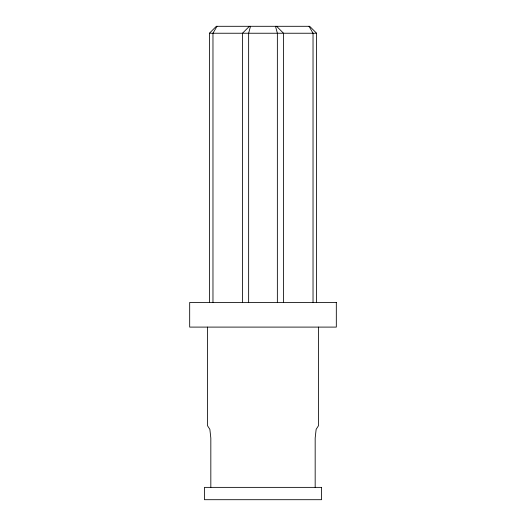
<?xml version="1.0" encoding="UTF-8"?>
<svg xmlns="http://www.w3.org/2000/svg" width="526" height="526" viewBox="0 0 526 526"><rect width="100%" height="100%" fill="white"/><g stroke="black" fill="none" stroke-linecap="round" stroke-linejoin="round"><path stroke-width="0.79" d="M250.501 26.3L248.64 33.237L248.64 302.443M216.975 26.3L212.971 33.237L212.971 302.443M209.414 302.443L209.414 33.237L216.344 26.3L309.656 26.3L316.586 33.237L316.586 302.443M249.409 26.3L242.479 33.237L242.479 302.443M209.414 33.237L316.586 33.237M276.591 26.3L283.521 33.237L283.521 302.443M309.025 26.3L313.029 33.237L313.029 302.443M275.499 26.3L277.36 33.237L277.36 302.443M318.48 327.1L318.48 425.731L316.139 429.341L315.173 438.059L315.173 487.372M210.827 487.372L210.827 438.059L209.861 429.341L207.52 425.731L207.52 327.1M336.318 302.443L189.682 302.443L189.682 327.1L336.318 327.1L336.318 302.443M321.557 487.372L204.443 487.372L204.443 499.7L321.557 499.7L321.557 487.372"/></g></svg>
